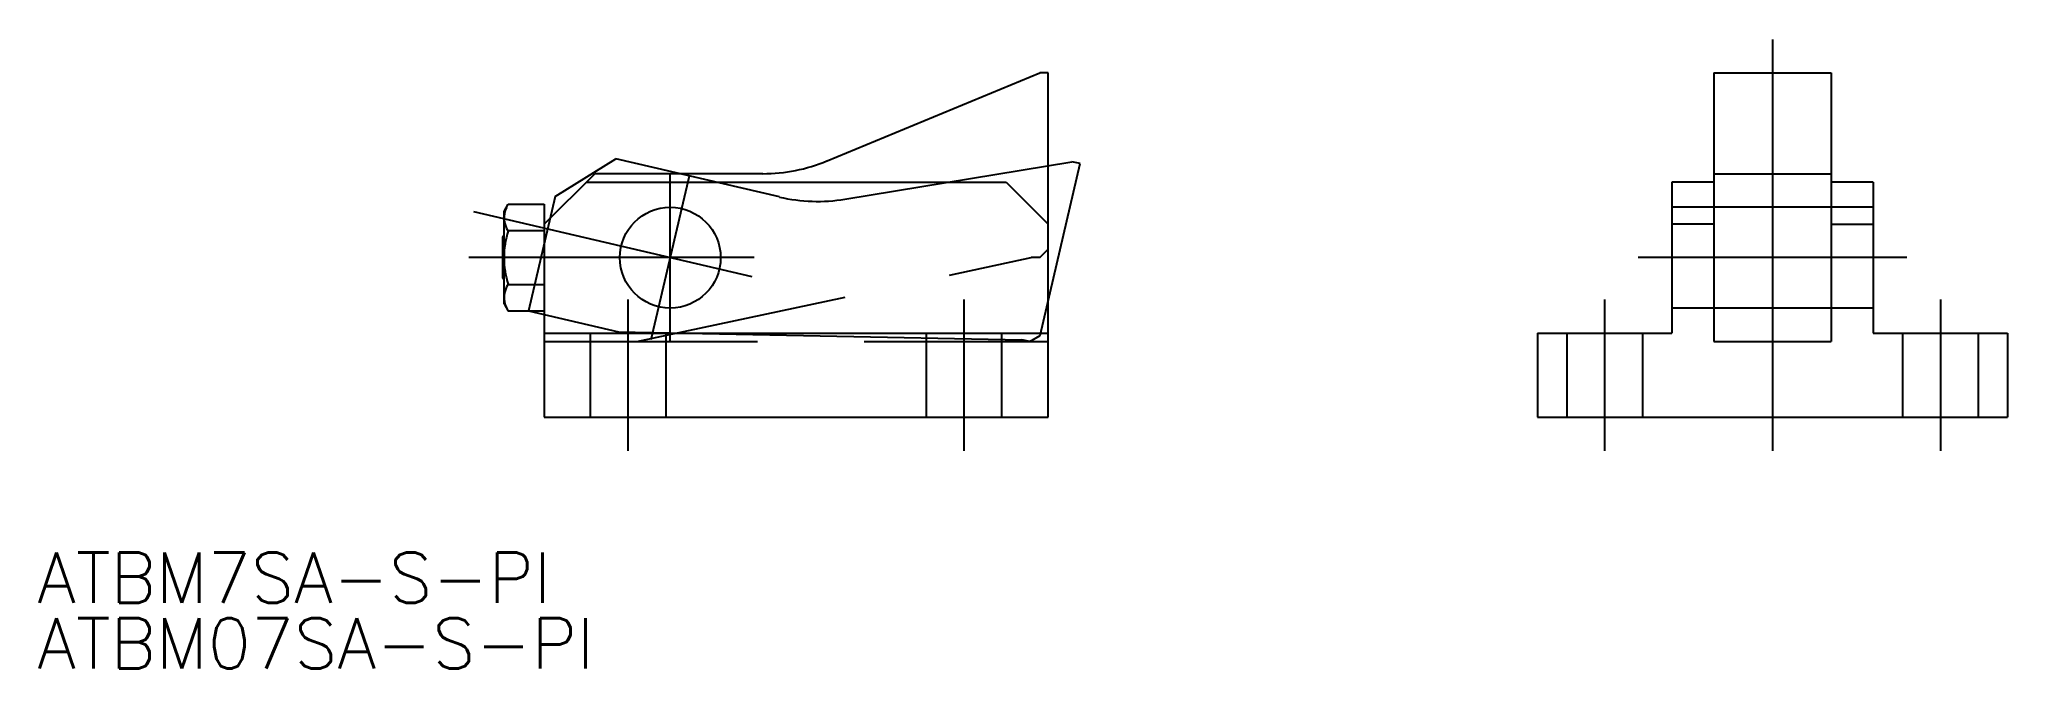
# Model space of a CAD drawing. Extents: x -30 to 87, y -15 to 22.
import ezdxf

# ---------------------------------------------------------------- set-up
doc = ezdxf.new("R2010")
doc.units = 0
for name, pattern in [('CENTER', [50.8, 31.75, -6.35, 6.35, -6.35]), ('DASHED', [19.05, 12.7, -6.35]), ('PHANTOM', [63.5, 31.75, -6.35, 6.35, -6.35, 6.35, -6.35])]:
    doc.linetypes.add(name, pattern=pattern)
doc.layers.get('0').update_dxf_attribs({"linetype": 'CONTINUOUS'})
doc.layers.add('CENTER', color=1, linetype='CENTER')
doc.styles.get("Standard").update_dxf_attribs({"font": 'txt.shx', "height": 3, "bigfont": 'bigfont.shx'})

# ---------------------------------------------------------------- blocks, each defined once
blk = doc.blocks.new('*U4')
at = {"color": 7, "linetype": 'CONTINUOUS'}
blk.add_text('ATBM7SA-S-PI', height=3, dxfattribs=at).set_placement((-30.2, -11.06))
blk = doc.blocks.new('*U5')
at = {"color": 7, "linetype": 'CONTINUOUS'}
blk.add_text('ATBM07SA-S-PI', height=3, dxfattribs=at).set_placement((-30.2, -14.97))

msp = doc.modelspace()

# ---------------------------------------------------------------- linework, layer by layer
at = {"color": 7, "linetype": 'CONTINUOUS'}
for p, q in [((16.84, 15.26), (29.5, 20.5)), ((30, 20.5), (29.5, 20.5)), ((30, 0), (30, 20.5)), ((69.64, 20.5), (69.64, 4.5)), ((69.64, 20.5), (76.64, 20.5)), ((76.64, 20.5), (76.64, 4.5)), ((0, 11.5), (3, 14.5)), ((13.01, 14.5), (3, 14.5)), ((2.5, 14), (27.5, 14)), ((27.5, 14), (30, 11.5)), ((67.14, 14), (67.14, 5)), ((69.64, 14), (67.14, 14)), ((79.14, 14), (76.64, 14)), ((79.14, 14), (79.14, 5)), ((-2.4, 12.25), (-2.15, 12.68)), ((-2.4, 6.75), (-2.4, 12.25)), ((-2.15, 12.68), (0, 12.68)), ((0, 12.68), (0, 0)), ((-2.4, 10.83), (-2.5, 10.73)), ((-2.5, 10.73), (-2.5, 8.27)), ((0, 11.09), (-2.15, 11.09)), ((69.64, 11.5), (67.14, 11.5)), ((76.64, 11.5), (79.14, 11.5)), ((-2.5, 8.27), (-2.4, 8.17)), ((-2.15, 7.91), (0, 7.91)), ((-2.4, 6.75), (-2.15, 6.32)), ((0, 6.32), (-2.15, 6.32)), ((0, 5), (12.56, 5)), ((12.56, 5), (30, 5)), ((59.14, 5), (67.14, 5)), ((59.14, 5), (59.14, 0)), ((79.14, 5), (87.14, 5)), ((87.14, 5), (87.14, 0)), ((69.64, 4.5), (76.64, 4.5)), ((0, 0), (30, 0)), ((59.14, 0), (87.14, 0))]:
    msp.add_line(p, q, dxfattribs=at)
at = {"color": 3, "linetype": 'PHANTOM'}
for p, q in [((0.65, 13.15), (4.25, 15.39)), ((14, 13.12), (4.25, 15.39)), ((6.36, 4.63), (8.64, 14.37)), ((17.9, 12.99), (31.42, 15.21)), ((29.52, 4.87), (31.91, 15.1)), ((31.91, 15.1), (31.42, 15.21)), ((0.65, 13.15), (-0.94, 6.34)), ((12.37, 8.36), (-4.19, 12.23)), ((-0.94, 6.34), (4.42, 5.09)), ((4.42, 5.09), (28.44, 4.61)), ((28.92, 4.5), (29.52, 4.87)), ((28.92, 4.5), (28.44, 4.61))]:
    msp.add_line(p, q, dxfattribs=at)
at = {"color": 3, "linetype": 'DASHED'}
for p, q in [((69.64, 14.5), (76.64, 14.5)), ((79.14, 12.5), (67.14, 12.5)), ((5.5, 4.5), (29, 9.5)), ((29.5, 9.5), (29, 9.5)), ((29.5, 9.5), (30, 10)), ((79.14, 6.5), (67.14, 6.5)), ((2.75, 0), (2.75, 5)), ((7.25, 0), (7.25, 5)), ((22.75, 0), (22.75, 5)), ((27.25, 0), (27.25, 5)), ((60.89, 5), (60.89, 0)), ((65.39, 5), (65.39, 0)), ((80.89, 5), (80.89, 0)), ((85.39, 5), (85.39, 0)), ((0, 4.5), (30, 4.5))]:
    msp.add_line(p, q, dxfattribs=at)
at = {"color": 3, "linetype": 'CONTINUOUS'}
for p, q in [((-2.4, 10.73), (-2.5, 10.73)), ((-2.4, 8.27), (-2.5, 8.27))]:
    msp.add_line(p, q, dxfattribs=at)
at = {"color": 7, "linetype": 'CONTINUOUS'}
msp.add_circle((7.5, 9.5), 3, dxfattribs=at)
msp.add_circle((7.5, 9.5), 3, dxfattribs=at)
for centre, radius, start, end in [((13.01, 24.5), 10, 270, 292.4794), ((-0.99, 11.88), 1.41, 154.3842, 214.3842), ((2.85, 9.5), 5.25, 162.412, 197.588), ((-0.99, 7.12), 1.41, 145.6158, 205.6158)]:
    msp.add_arc(centre, radius, start, end, dxfattribs=at)
at = {"color": 3, "linetype": 'PHANTOM'}
msp.add_arc((16.28, 22.85), 10, 256.8634, 279.3429, dxfattribs=at)
at = {"layer": 'CENTER', "color": 1, "linetype": 'CENTER'}
for p, q in [((73.14, 22.5), (73.14, -2)), ((7.5, 4.5), (7.5, 14.5)), ((12.5, 9.5), (-4.5, 9.5)), ((81.14, 9.5), (65.14, 9.5)), ((5, -2), (5, 7)), ((25, -2), (25, 7)), ((63.14, 7), (63.14, -2)), ((83.14, 7), (83.14, -2))]:
    msp.add_line(p, q, dxfattribs=at)

# ---------------------------------------------------------------- block references
at = {"color": 7, "linetype": 'CONTINUOUS'}
for name in ['*U4', '*U5']:
    msp.add_blockref(name, (0, 0), dxfattribs=at)

doc.saveas('drawing.dxf')
